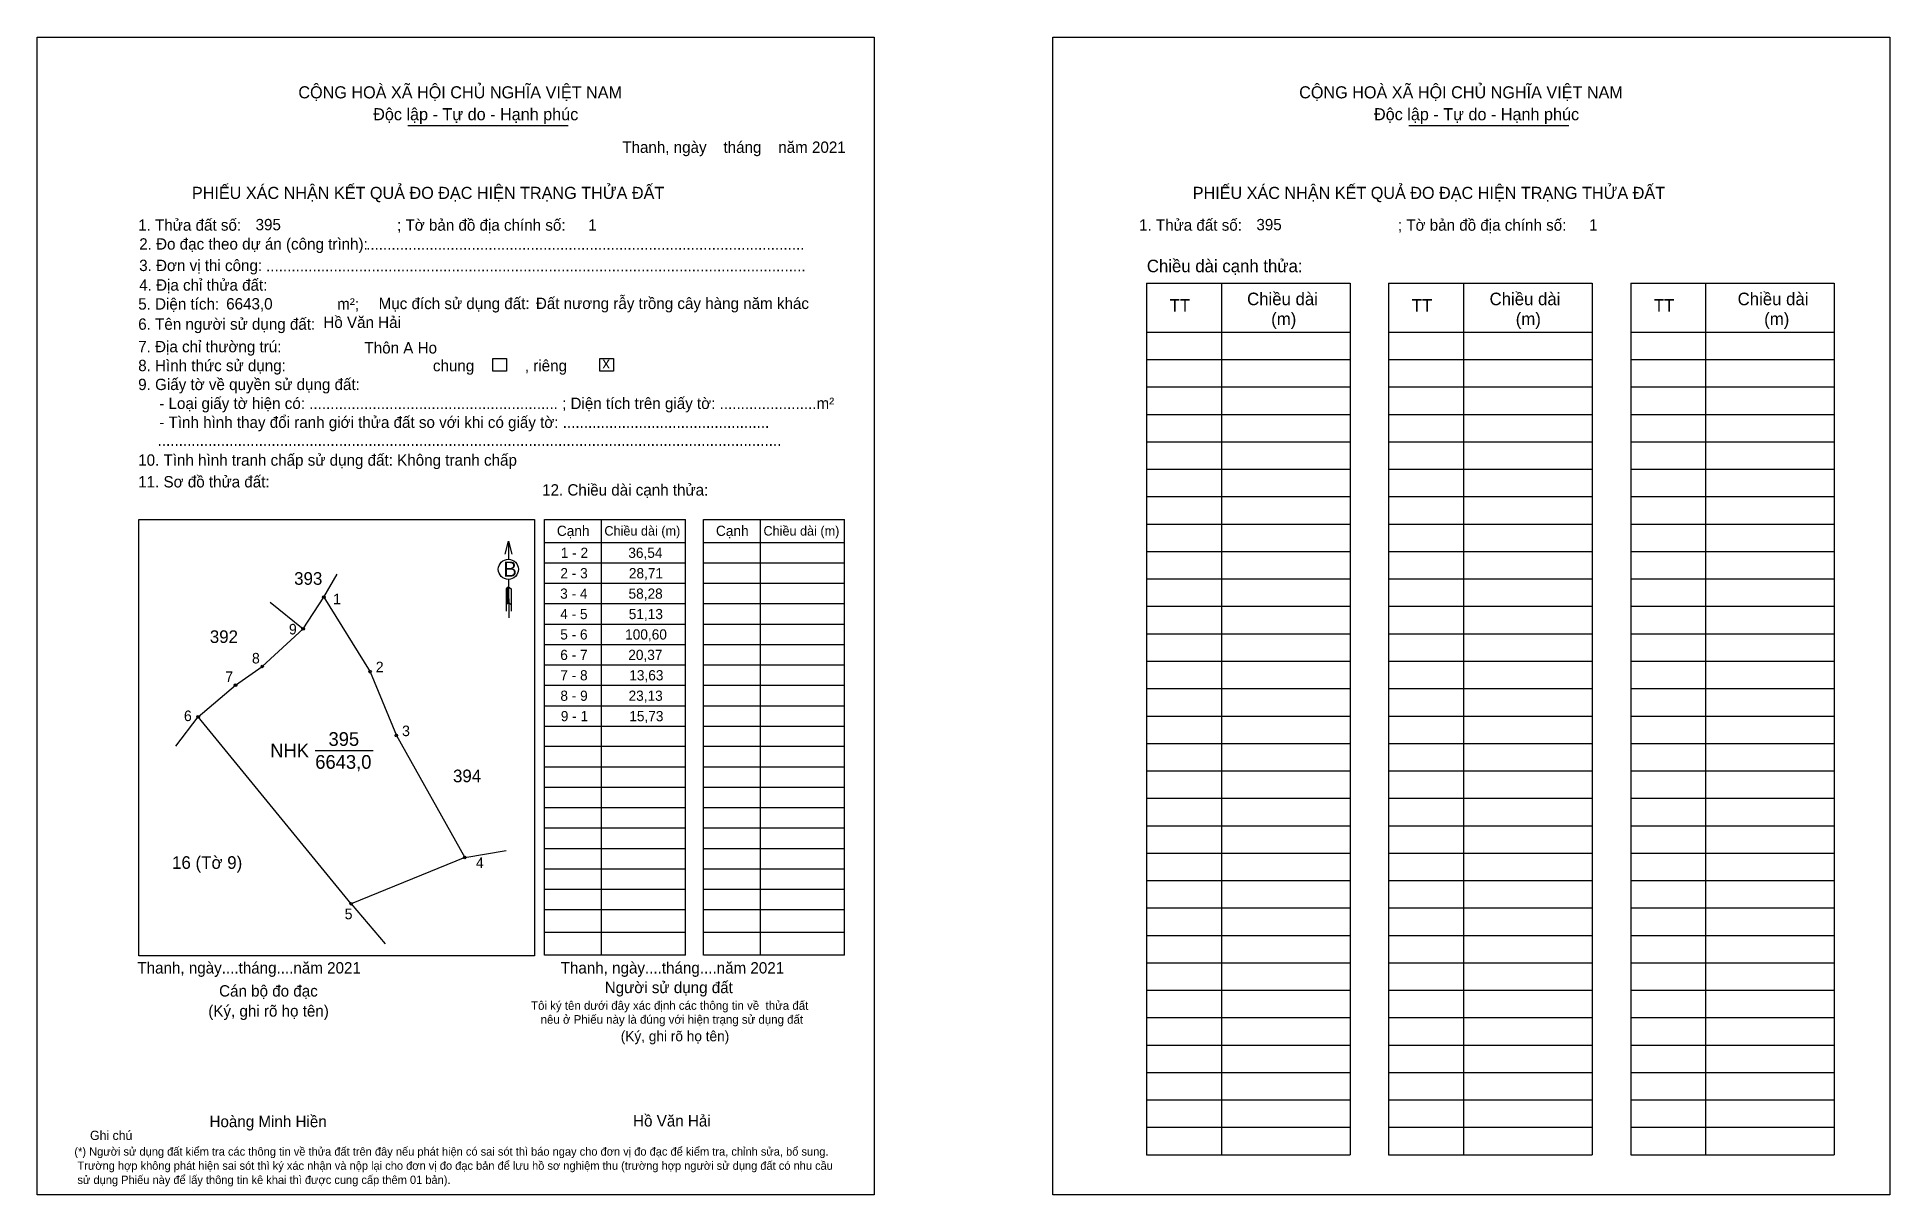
# Model space of a CAD drawing. Extents: x 545525 to 546297, y 1824270 to 1824752.
import ezdxf

# ---------------------------------------------------------------- set-up
doc = ezdxf.new("R2010")
doc.units = 0
for name, color, linetype in [('CanhThua', 7, 'Continuous'), ('kqddKhungInTrang1', 7, 'Continuous'), ('kqddKhungInTrang2', 7, 'Continuous'), ('kqddNoiDung', 7, 'Continuous'), ('kqddTemplate', 7, 'Continuous'), ('Level 1', 7, 'Continuous'), ('MocDinhThua', 7, 'Continuous'), ('NhanDiaChinhThua', 7, 'Continuous'), ('NhanTuCan', 7, 'Continuous'), ('RauThua', 7, 'Continuous'), ('SoHieuDinhThua', 7, 'Continuous')]:
    doc.layers.add(name, color=color, linetype=linetype)

msp = doc.modelspace()

# ---------------------------------------------------------------- linework, layer by layer
at = {"layer": 'CanhThua'}
for p, q in [((545636.11, 1824505.86), (545644.7, 1824519.03)), ((545644.7, 1824519.03), (545663.97, 1824487.98)), ((545619.07, 1824490.21), (545636.11, 1824505.86)), ((545607.89, 1824482.42), (545619.07, 1824490.21)), ((545663.97, 1824487.98), (545674.91, 1824461.44)), ((545592.36, 1824469.23), (545607.89, 1824482.42)), ((545656.03, 1824391.34), (545592.36, 1824469.23)), ((545674.91, 1824461.44), (545703.39, 1824410.6)), ((545703.39, 1824410.6), (545656.03, 1824391.34))]:
    msp.add_line(p, q, dxfattribs=at)
at = {"layer": 'kqddKhungInTrang1'}
msp.add_lwpolyline([(545525.24, 1824752.37), (545873.96, 1824752.37), (545873.96, 1824270.05), (545525.24, 1824270.05)], close=True, dxfattribs=at)
at = {"layer": 'kqddKhungInTrang2'}
msp.add_lwpolyline([(545948.35, 1824752.37), (546297.06, 1824752.37), (546297.06, 1824270.05), (545948.35, 1824270.05)], close=True, dxfattribs=at)
at = {"layer": 'kqddTemplate'}
for p, q in [((545679.7, 1824715.46), (545746.48, 1824715.46)), ((546096.59, 1824715.46), (546163.37, 1824715.46)), ((545987.38, 1824649.9), (546072.17, 1824649.9)), ((545987.38, 1824649.9), (545987.38, 1824286.8)), ((546018.59, 1824649.9), (546018.59, 1824286.8)), ((546072.17, 1824649.9), (546072.17, 1824286.8)), ((546088.24, 1824649.9), (546088.24, 1824286.8)), ((546088.24, 1824649.9), (546173.03, 1824649.89)), ((546119.44, 1824649.9), (546119.44, 1824286.8)), ((546173.03, 1824649.89), (546173.03, 1824286.8)), ((546189.1, 1824649.89), (546189.1, 1824286.8)), ((546189.1, 1824649.89), (546273.89, 1824649.89)), ((546220.3, 1824649.89), (546220.3, 1824286.8)), ((546273.89, 1824649.89), (546273.89, 1824286.8)), ((545987.38, 1824629.46), (546072.17, 1824629.46)), ((546088.24, 1824629.46), (546173.03, 1824629.46)), ((546189.1, 1824629.46), (546273.89, 1824629.46)), ((545987.38, 1824618.04), (546072.17, 1824618.04)), ((546088.24, 1824618.04), (546173.03, 1824618.04)), ((546189.1, 1824618.04), (546273.89, 1824618.04)), ((545987.38, 1824606.62), (546072.17, 1824606.62)), ((546088.24, 1824606.62), (546173.03, 1824606.62)), ((546189.1, 1824606.62), (546273.89, 1824606.62)), ((545987.38, 1824595.2), (546072.17, 1824595.2)), ((546088.24, 1824595.19), (546173.03, 1824595.19)), ((546189.1, 1824595.19), (546273.89, 1824595.19)), ((545987.38, 1824583.77), (546072.17, 1824583.77)), ((546088.24, 1824583.77), (546173.03, 1824583.77)), ((546189.1, 1824583.77), (546273.89, 1824583.77)), ((545987.38, 1824572.35), (546072.17, 1824572.35)), ((546088.24, 1824572.35), (546173.03, 1824572.35)), ((546189.1, 1824572.35), (546273.89, 1824572.35)), ((545987.38, 1824560.93), (546072.17, 1824560.93)), ((546088.24, 1824560.93), (546173.03, 1824560.93)), ((546189.1, 1824560.93), (546273.89, 1824560.93)), ((545736.62, 1824551.37), (545795.37, 1824551.37)), ((545736.62, 1824369.87), (545736.62, 1824551.37)), ((545760.25, 1824551.37), (545760.25, 1824369.87)), ((545795.37, 1824369.87), (545795.37, 1824551.37)), ((545802.89, 1824551.37), (545861.64, 1824551.37)), ((545802.89, 1824369.87), (545802.89, 1824551.37)), ((545826.52, 1824551.37), (545826.52, 1824369.87)), ((545861.64, 1824369.87), (545861.64, 1824551.37)), ((545987.38, 1824549.51), (546072.17, 1824549.51)), ((546088.24, 1824549.51), (546173.03, 1824549.51)), ((546189.1, 1824549.51), (546273.89, 1824549.51)), ((545721.66, 1824542.45), (545721.67, 1824534.84)), ((545736.62, 1824541.88), (545795.37, 1824541.88)), ((545802.89, 1824541.88), (545861.64, 1824541.88)), ((545736.62, 1824533.37), (545795.37, 1824533.37)), ((545802.89, 1824533.37), (545861.64, 1824533.37)), ((545987.38, 1824538.09), (546072.17, 1824538.09)), ((546088.24, 1824538.08), (546173.03, 1824538.08)), ((546189.1, 1824538.08), (546273.89, 1824538.08)), ((545721.68, 1824526.47), (545721.71, 1824510.44)), ((545987.38, 1824526.66), (546072.17, 1824526.66)), ((546088.24, 1824526.66), (546173.03, 1824526.66)), ((546189.1, 1824526.66), (546273.89, 1824526.66)), ((545721.69, 1824523.39), (545720.71, 1824522.46)), ((545721.69, 1824522.96), (545720.71, 1824522.02)), ((545721.69, 1824522.52), (545720.71, 1824521.59)), ((545720.71, 1824522.46), (545720.71, 1824513.27)), ((545721.69, 1824522.09), (545720.71, 1824521.15)), ((545721.69, 1824521.65), (545720.71, 1824520.72)), ((545721.69, 1824521.22), (545720.71, 1824520.28)), ((545721.69, 1824520.78), (545720.71, 1824519.85)), ((545721.69, 1824520.35), (545720.71, 1824519.41)), ((545721.69, 1824519.91), (545720.71, 1824518.98)), ((545721.69, 1824519.48), (545720.71, 1824518.54)), ((545721.7, 1824519.05), (545720.71, 1824518.11)), ((545721.7, 1824518.61), (545720.71, 1824517.67)), ((545721.7, 1824518.18), (545720.71, 1824517.23)), ((545721.7, 1824517.74), (545720.71, 1824516.8)), ((545721.69, 1824523.39), (545722.69, 1824522.46)), ((545722.69, 1824522.46), (545722.69, 1824513.27)), ((545736.62, 1824524.86), (545795.37, 1824524.86)), ((545802.89, 1824524.86), (545861.64, 1824524.86)), ((545721.7, 1824517.31), (545720.71, 1824516.36)), ((545721.7, 1824516.87), (545720.71, 1824515.93)), ((545721.7, 1824516.87), (545722.69, 1824515.93)), ((545736.62, 1824516.36), (545795.37, 1824516.36)), ((545802.89, 1824516.36), (545861.64, 1824516.36)), ((545987.38, 1824515.24), (546072.17, 1824515.24)), ((546088.24, 1824515.24), (546173.03, 1824515.24)), ((546189.1, 1824515.24), (546273.89, 1824515.24)), ((545736.62, 1824507.85), (545795.37, 1824507.85)), ((545802.89, 1824507.85), (545861.64, 1824507.85)), ((545987.38, 1824503.82), (546072.17, 1824503.82)), ((546088.24, 1824503.82), (546173.03, 1824503.82)), ((546189.1, 1824503.82), (546273.89, 1824503.82)), ((545736.62, 1824499.35), (545795.37, 1824499.35)), ((545802.89, 1824499.35), (545861.64, 1824499.35)), ((545736.62, 1824490.84), (545795.37, 1824490.84)), ((545802.89, 1824490.84), (545861.64, 1824490.84)), ((545987.38, 1824492.4), (546072.17, 1824492.4)), ((546088.24, 1824492.4), (546173.03, 1824492.4)), ((546189.1, 1824492.4), (546273.89, 1824492.4)), ((545736.62, 1824482.33), (545795.37, 1824482.33)), ((545802.89, 1824482.33), (545861.64, 1824482.33)), ((545987.38, 1824480.97), (546072.17, 1824480.97)), ((546088.24, 1824480.97), (546173.03, 1824480.97)), ((546189.1, 1824480.97), (546273.89, 1824480.97)), ((545736.62, 1824473.83), (545795.37, 1824473.83)), ((545802.89, 1824473.83), (545861.64, 1824473.83)), ((545736.62, 1824465.32), (545795.37, 1824465.32)), ((545802.89, 1824465.32), (545861.64, 1824465.32)), ((545987.38, 1824469.55), (546072.17, 1824469.55)), ((546088.24, 1824469.55), (546173.03, 1824469.55)), ((546189.1, 1824469.55), (546273.89, 1824469.55)), ((545795.37, 1824456.82), (545736.62, 1824456.82)), ((545861.64, 1824456.82), (545802.89, 1824456.82)), ((545987.38, 1824458.13), (546072.17, 1824458.13)), ((546088.24, 1824458.13), (546173.03, 1824458.13)), ((546189.1, 1824458.13), (546273.89, 1824458.13)), ((545795.37, 1824448.31), (545736.62, 1824448.31)), ((545861.64, 1824448.31), (545802.89, 1824448.31)), ((545987.38, 1824446.71), (546072.17, 1824446.71)), ((546088.24, 1824446.71), (546173.03, 1824446.71)), ((546189.1, 1824446.71), (546273.89, 1824446.71)), ((545795.37, 1824439.81), (545736.62, 1824439.81)), ((545861.64, 1824439.81), (545802.89, 1824439.81)), ((545987.38, 1824435.29), (546072.17, 1824435.29)), ((546088.24, 1824435.29), (546173.03, 1824435.29)), ((546189.1, 1824435.28), (546273.89, 1824435.28)), ((545795.37, 1824431.3), (545736.62, 1824431.3)), ((545861.64, 1824431.3), (545802.89, 1824431.3)), ((545795.37, 1824422.79), (545736.62, 1824422.79)), ((545861.64, 1824422.79), (545802.89, 1824422.79)), ((545987.38, 1824423.86), (546072.17, 1824423.86)), ((546088.24, 1824423.86), (546173.03, 1824423.86)), ((546189.1, 1824423.86), (546273.89, 1824423.86)), ((545795.37, 1824414.29), (545736.62, 1824414.29)), ((545861.64, 1824414.29), (545802.89, 1824414.29)), ((545987.38, 1824412.44), (546072.17, 1824412.44)), ((546088.24, 1824412.44), (546173.03, 1824412.44)), ((546189.1, 1824412.44), (546273.89, 1824412.44)), ((545795.37, 1824405.78), (545736.62, 1824405.78)), ((545861.64, 1824405.78), (545802.89, 1824405.78)), ((545795.37, 1824397.28), (545736.62, 1824397.28)), ((545861.64, 1824397.28), (545802.89, 1824397.28)), ((545987.38, 1824401.02), (546072.17, 1824401.02)), ((546088.24, 1824401.02), (546173.03, 1824401.02)), ((546189.1, 1824401.02), (546273.89, 1824401.02)), ((545795.37, 1824388.77), (545736.62, 1824388.77)), ((545861.64, 1824388.77), (545802.89, 1824388.77)), ((545987.38, 1824389.6), (546072.17, 1824389.6)), ((546088.24, 1824389.6), (546173.03, 1824389.6)), ((546189.1, 1824389.6), (546273.89, 1824389.6)), ((545795.37, 1824379.32), (545736.62, 1824379.32)), ((545861.64, 1824379.32), (545802.89, 1824379.32)), ((545987.38, 1824378.18), (546072.17, 1824378.18)), ((546088.24, 1824378.18), (546173.03, 1824378.18)), ((546189.1, 1824378.17), (546273.89, 1824378.17)), ((545795.37, 1824369.87), (545736.62, 1824369.87)), ((545861.64, 1824369.87), (545802.89, 1824369.87)), ((545987.38, 1824366.75), (546072.17, 1824366.75)), ((546088.24, 1824366.75), (546173.03, 1824366.75)), ((546189.1, 1824366.75), (546273.89, 1824366.75)), ((545987.38, 1824355.33), (546072.17, 1824355.33)), ((546088.24, 1824355.33), (546173.03, 1824355.33)), ((546189.1, 1824355.33), (546273.89, 1824355.33)), ((545987.38, 1824343.91), (546072.17, 1824343.91)), ((546088.24, 1824343.91), (546173.03, 1824343.91)), ((546189.1, 1824343.91), (546273.89, 1824343.91)), ((545987.38, 1824332.49), (546072.17, 1824332.49)), ((546088.24, 1824332.49), (546173.03, 1824332.49)), ((546189.1, 1824332.49), (546273.89, 1824332.49)), ((545987.38, 1824321.07), (546072.17, 1824321.07)), ((546088.24, 1824321.06), (546173.03, 1824321.06)), ((546189.1, 1824321.06), (546273.89, 1824321.06)), ((545987.38, 1824309.64), (546072.17, 1824309.64)), ((546088.24, 1824309.64), (546173.03, 1824309.64)), ((546189.1, 1824309.64), (546273.89, 1824309.64)), ((545987.38, 1824298.22), (546072.17, 1824298.22)), ((546088.24, 1824298.22), (546173.03, 1824298.22)), ((546189.1, 1824298.22), (546273.89, 1824298.22)), ((545987.38, 1824286.8), (546072.17, 1824286.8)), ((546088.24, 1824286.8), (546173.03, 1824286.8)), ((546189.1, 1824286.8), (546273.89, 1824286.8))]:
    msp.add_line(p, q, dxfattribs=at)
for points in [[(545715.05, 1824618.42), (545720.72, 1824618.42), (545720.72, 1824613.13), (545715.05, 1824613.13)], [(545759.67, 1824618.42), (545765.34, 1824618.42), (545765.34, 1824613.13), (545759.67, 1824613.13)], [(545567.67, 1824551.37), (545732.44, 1824551.37), (545732.44, 1824369.71), (545567.67, 1824369.71)]]:
    msp.add_lwpolyline(points, close=True, dxfattribs=at)
msp.add_lwpolyline([(545720.29, 1824536.94), (545721.66, 1824542.45), (545723.04, 1824536.94)], dxfattribs=at)
msp.add_circle((545721.57, 1824530.65), 4.19, dxfattribs=at)
at = {"layer": 'Level 1'}
msp.add_line((545656.03, 1824391.34), (545670.3, 1824374.64), dxfattribs=at)
at = {"layer": 'MocDinhThua'}
for centre in [(545644.7, 1824519.03), (545636.11, 1824505.86), (545619.07, 1824490.21), (545663.97, 1824487.98), (545607.89, 1824482.42), (545592.36, 1824469.23), (545674.91, 1824461.44), (545703.39, 1824410.6), (545656.03, 1824391.34)]:
    msp.add_circle(centre, 0.526, dxfattribs=at)
at = {"layer": 'NhanDiaChinhThua'}
msp.add_line((545641.13, 1824455.19), (545665.18, 1824455.19), dxfattribs=at)
at = {"layer": 'RauThua'}
for p, q in [((545644.7, 1824519.03), (545650.29, 1824528.7)), ((545622.36, 1824517.04), (545636.11, 1824505.86)), ((545583.04, 1824456.96), (545592.36, 1824469.23)), ((545703.39, 1824410.6), (545720.64, 1824413.54))]:
    msp.add_line(p, q, dxfattribs=at)

# ---------------------------------------------------------------- texts
at = {"layer": 'kqddNoiDung'}
for s, height, p in [('Thanh, ngày    tháng    năm 2021  ', 4.7254, (545769.01, 1824704.14)), ('395', 4.725, (545616.27, 1824671.89)), ('1', 4.73, (545754.86, 1824671.74)), ('395', 4.725, (546033.16, 1824671.89)), ('1', 4.73, (546171.75, 1824671.74)), ('........................................................................................................', 4.72542, (545662.32, 1824663.74)), ('................................................................................................................................', 4.72542, (545620.65, 1824654.79)), ('6643,0', 4.725, (545604.03, 1824638.9)), ('Đất nương rẫy trồng cây hàng năm khác', 4.7254, (545733.03, 1824639.08)), ('Hồ Văn Hải', 4.725, (545644.5, 1824631.21)), ('Thôn A Ho', 4.725, (545661.63, 1824620.56)), ('x', 4.73, (545760.72, 1824614.36)), ('1 - 2', 4.253, (545743.41, 1824535.42)), ('36,54', 4.253, (545771.54, 1824535.42)), ('2 - 3', 4.253, (545743.24, 1824526.92)), ('28,71', 4.253, (545771.76, 1824526.92)), ('3 - 4', 4.253, (545743.15, 1824518.41)), ('58,28', 4.253, (545771.63, 1824518.41)), ('4 - 5', 4.253, (545743.17, 1824509.9)), ('51,13', 4.253, (545771.71, 1824509.9)), ('5 - 6', 4.253, (545743.18, 1824501.4)), ('100,60', 4.253, (545770.21, 1824501.4)), ('6 - 7', 4.253, (545743.19, 1824492.89)), ('20,37', 4.253, (545771.51, 1824492.89)), ('7 - 8', 4.253, (545743.21, 1824484.39)), ('13,63', 4.253, (545771.93, 1824484.39)), ('8 - 9', 4.253, (545743.24, 1824475.88)), ('23,13', 4.253, (545771.63, 1824475.88)), ('9 - 1', 4.253, (545743.42, 1824467.38)), ('15,73', 4.253, (545771.93, 1824467.38)), ('Thanh, ngày....tháng....năm 2021', 4.7254, (545567.03, 1824362.29)), ('Thanh, ngày....tháng....năm 2021', 4.7254, (545743.35, 1824362.29)), ('Hồ Văn Hải', 4.725, (545773.53, 1824298.56))]:
    msp.add_text(s, height=height, dxfattribs=at).set_placement(p)
at = {"layer": 'kqddTemplate'}
for s, height, p in [('CỘNG HOÀ XÃ HỘI CHỦ NGHĨA VIỆT NAM', 5.0404, (545634.09, 1824726.83)), ('CỘNG HOÀ XÃ HỘI CHỦ NGHĨA VIỆT NAM', 5.0404, (546050.98, 1824726.83)), ('Độc lập - Tự do - Hạnh phúc', 5.0404, (545665.26, 1824717.71)), ('Độc lập - Tự do - Hạnh phúc', 5.0404, (546082.15, 1824717.71)), ('PHIẾU XÁC NHẬN KẾT QUẢ ĐO ĐẠC HIỆN TRẠNG THỬA ĐẤT', 5.0404, (545589.75, 1824684.94)), ('PHIẾU XÁC NHẬN KẾT QUẢ ĐO ĐẠC HIỆN TRẠNG THỬA ĐẤT', 5.0404, (546006.64, 1824684.94)), ('1. Thửa đất số:                                     ; Tờ bản đồ địa chính số:', 4.7254, (545567.38, 1824671.7)), ('1. Thửa đất số:                                     ; Tờ bản đồ địa chính số:', 4.7254, (545984.27, 1824671.7)), ('2. Đo đạc theo dự án (công trình): ', 4.7254, (545567.8, 1824663.83)), ('3. Đơn vị thi công: ', 4.7254, (545567.79, 1824654.89)), ('Chiều dài cạnh thửa:', 5.2215, (545987.53, 1824654.41)), ('4. Địa chỉ thửa đất:', 4.7254, (545567.8, 1824646.71)), ('5. Diện tích:                            m²; ', 4.7254, (545567.38, 1824638.84)), ('Mục đích sử dụng đất:', 4.7254, (545667.53, 1824639.03)), ('TT', 5.222, (545997.02, 1824637.98)), ('Chiều dài', 5.222, (546029.29, 1824640.68)), ('TT', 5.222, (546097.87, 1824637.98)), ('Chiều dài', 5.222, (546130.3, 1824640.68)), ('TT', 5.222, (546198.73, 1824637.98)), ('Chiều dài', 5.222, (546233.62, 1824640.68)), ('6. Tên người sử dụng đất:', 4.7254, (545567.38, 1824630.44)), ('(m)', 5.222, (546039.32, 1824632.37)), ('(m)', 5.222, (546141.19, 1824632.37)), ('(m)', 5.222, (546244.68, 1824632.37)), ('7. Địa chỉ thường trú:', 4.7254, (545567.38, 1824621.07)), ('8. Hình thức sử dụng:', 4.7254, (545567.38, 1824613.19)), ('chung            , riêng', 4.7254, (545690.14, 1824613.14)), ('9. Giấy tờ về quyền sử dụng đất:', 4.7254, (545567.38, 1824605.32)), ('     - Loại giấy tờ hiện có: ........................................................... ; Diện tích trên giấy tờ: .......................m²', 4.72542, (545567.38, 1824597.44)), ('     - Tình hình thay đổi ranh giới thửa đất so với khi có giấy tờ: .................................................', 4.72542, (545567.38, 1824589.57)), ('....................................................................................................................................................', 4.72542, (545575.46, 1824582.09)), ('10. Tình hình tranh chấp sử dụng đất: Không tranh chấp', 4.7254, (545567.38, 1824573.81)), ('11. Sơ đồ thửa đất:', 4.7254, (545567.38, 1824564.76)), ('12. Chiều dài cạnh thửa:', 4.7254, (545735.63, 1824561.38)), ('Cạnh', 4.253, (545741.78, 1824544.57)), ('Chiều dài (m)', 3.9379, (545761.57, 1824544.71)), ('Cạnh', 4.253, (545808.05, 1824544.57)), ('Chiều dài (m)', 3.9379, (545827.84, 1824544.71)), ('B', 6.3, (545719.5, 1824527.61)), ('Cán bộ đo đạc', 4.7254, (545601.07, 1824352.68)), ('Người sử dụng đất', 4.7254, (545761.72, 1824354.11)), ('(Ký, ghi rõ họ tên)', 4.7254, (545596.56, 1824344.34)), ('Tôi ký tên dưới đây xác định các thông tin về  thửa đất ', 3.5724, (545731.02, 1824347.17)), ('nêu ở Phiếu này là đúng với hiện trạng sử dụng đất', 3.5724, (545735.01, 1824341.37)), ('(Ký, ghi rõ họ tên)', 4.2529, (545768.38, 1824334.07)), ('Hoàng Minh Hiền', 4.7254, (545597.08, 1824298.29)), ('Ghi chú', 3.828, (545547.3, 1824292.95)), ('(*) Người sử dụng đất kiểm tra các thông tin về thửa đất trên đây nếu phát hiện có sai sót thì báo ngay cho đơn vị đo đạc để kiểm tra, chỉnh sửa, bổ sung.', 3.44483, (545540.79, 1824286.42)), (' Trường hợp không phát hiện sai sót thì ký xác nhận và nộp lại cho đơn vị đo đạc bản để lưu hồ sơ nghiệm thu (trường hợp người sử dụng đất có nhu cầu', 3.44483, (545540.79, 1824280.53)), (' sử dụng Phiếu này để lấy thông tin kê khai thì được cung cấp thêm 01 bản).', 3.4448, (545540.79, 1824274.63))]:
    msp.add_text(s, height=height, dxfattribs=at).set_placement(p)
at = {"layer": 'NhanDiaChinhThua'}
for s, p in [('NHK', (545622.37, 1824452.33)), ('395', (545646.65, 1824457.1)), ('6643,0', (545641.13, 1824447.56))]:
    msp.add_text(s, height=5.719, dxfattribs=at).set_placement(p)
at = {"layer": 'NhanTuCan'}
for s, p in [('393', (545632.33, 1824524.21)), ('392', (545597.21, 1824499.97)), ('394', (545698.5, 1824441.96)), ('16 (Tờ 9)', (545581.47, 1824405.88))]:
    msp.add_text(s, height=5.262, dxfattribs=at).set_placement(p)
at = {"layer": 'SoHieuDinhThua'}
for s, p in [('1', (545648.55, 1824516.11)), ('9', (545630.16, 1824503.53)), ('8', (545614.76, 1824491.44)), ('7', (545603.65, 1824483.71)), ('2', (545666.33, 1824487.78)), ('6', (545586.43, 1824467.43)), ('3', (545677.29, 1824461.16)), ('4', (545708.05, 1824406.23)), ('5', (545653.37, 1824384.9))]:
    msp.add_text(s, height=4.39, dxfattribs=at).set_placement(p)

doc.saveas('drawing.dxf')
